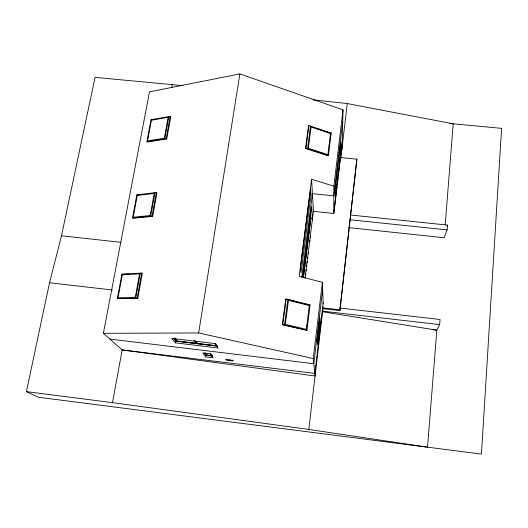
<?xml version="1.0" encoding="UTF-8"?>
<svg xmlns="http://www.w3.org/2000/svg" width="528" height="528" viewBox="0 0 528 528"><rect width="100%" height="100%" fill="white"/><g stroke="black" fill="none" stroke-linecap="round" stroke-linejoin="round"><path stroke-width="0.79" d="M311.599 179.282L313.434 211.339L333.742 213.457L333.887 186.186L343.022 109.877L239.87 73.907L149.49 91.865L103.376 333.313L122.173 349.925L315.11 376.009L313.256 358.558L322.377 282.341L299.191 276.283L311.599 179.282L333.887 186.186M340.527 152.684L340.765 142.019L335.359 187.354L335.267 196.937L340.527 152.684L339.009 152.539M341.999 149.417L343.022 109.877M323.156 302.722L322.582 308.649L339.874 310.629L356.875 159.172L340.375 157.555L339.385 166.927M356.875 159.172L339.874 310.629M445.196 224.822L453.209 123.829L347.285 103.554L312.939 99.812M182.919 85.642L95.073 77.378L61.499 235.785L49.553 282.744L26.4 391.631L112.49 402.64L308.781 429.442L427.535 447.176L436.828 330.172L439.666 324.608L440.068 319.493L339.616 307.989M348.407 227.601L444.167 237.719L447.11 229.911L447.487 225.106L350.684 215.008M322.562 308.194L314.833 373.408L122.173 349.925L112.49 402.64M333.742 213.457L342.17 142.778M322.582 308.649L322.839 306.464M334.026 212.164L337.088 186.311M337.28 184.694L338.138 177.428M338.336 175.811L339.194 168.544M308.781 429.442L323.03 308.279M340.791 158.367L347.285 103.554M322.654 289.568L313.804 363.733L109.916 339.095M342.725 121.328L333.835 195.842L312.418 193.644L301.798 277.332M307.006 326.304L307.204 324.674M329.175 146.15L329.373 144.547M330.264 137.333L330.462 135.729M306.966 330.271L310.075 304.933L286.163 298.98L285.714 299.132L282.355 324.687L306.966 330.271L282.355 324.687M328.449 155.503L331.208 133.036L308.926 125.565L308.491 125.862L305.514 148.493L327.994 155.773L328.449 155.503L305.956 148.216L305.514 148.493M302.597 277.834L311.652 206.296L312.424 218.724L310.9 218.559L310.589 213.899M303.336 277.114L306.174 254.661L305.804 250.675M306.379 253.018L310.537 220.136L310.2 215.233M303.415 277.748L310.9 218.559M305.012 278.289L313.434 211.339M305.62 275.134L305.824 273.511M306.134 271.069L306.339 269.438M306.643 266.996L306.847 265.373M307.157 262.931L307.362 261.301M307.666 258.859L307.87 257.235M308.279 253.975L308.484 252.351M309.817 241.771L310.022 240.141M310.325 237.699L310.53 236.075M312.477 220.612L312.682 218.981M310.946 194.858L301.013 272.844L300.458 268.178L310.583 188.965L310.946 194.858L309.309 194.687M282.803 324.555L286.163 298.98M305.956 148.216L308.926 125.565M284.546 324.971L287.885 299.409M307.58 148.744L310.537 126.106M205.663 356.882L202.844 352.909L210.481 353.833L213.134 357.793L205.663 356.882L205.913 355.285L204.508 353.278M103.376 333.313L198.653 332.957L239.87 73.907M175.388 342.857L171.745 338.375L215.602 343.636L218.262 348.018L175.388 342.857L175.672 341.161L173.402 338.342M137.821 298.195L142.329 273.339L141.702 273.062L121.922 274.105L117.308 298.577L137.821 298.195L117.308 298.577M152.678 216.361L156.948 192.865L156.341 192.529L136.871 194.806L132.502 217.965L133.122 218.275L152.678 216.361L152.071 216.044L132.502 217.965M166.736 138.943L170.775 116.695L170.201 116.312L151.034 119.684L146.896 141.636L147.484 141.992L166.736 138.943L166.155 138.574L146.896 141.636M171.699 87.701L172.286 84.48M135.736 297.983L140.263 273.141M150.652 216.183L154.935 192.694M164.756 138.798L168.815 116.556M137.181 297.937L141.702 273.062M152.071 216.044L156.341 192.529M166.155 138.574L170.201 116.312M446.952 226.552L447.487 225.106M331.208 133.036L330.759 133.32L316.166 128.429M309.619 305.078L310.075 304.933M169.178 116.972L170.775 116.695M139.102 194.938L136.871 194.806M142.342 194.561L143.966 194.377M151.265 193.525L152.889 193.334M124.139 274.296L128.885 274.045M134.422 273.755L138.376 273.55M449.929 123.526L501.6 128.35L481.444 454.093L38.339 397.247L26.4 391.631M350.031 219.734L447.11 229.911M61.499 235.785L120.945 242.326M322.549 307.824L339.907 309.817M322.687 311.157L439.666 324.608M49.553 282.744L112.358 289.991M433.547 329.795L436.828 330.172L322.714 311.771M217.457 346.012L176.458 341.081L174.101 338.138M175.672 341.161L217.708 346.216M205.913 355.285L212.632 356.096M198.653 332.957L313.256 358.558M286.513 299.33L308.821 304.88M121.922 274.105L122.555 274.375M151.034 119.684L151.615 120.061M174.775 337.9L177.243 341.002L195.829 343.233L194.086 340.778M194.858 340.626L196.911 343.543M196 341.002L197.723 343.464L216.394 345.708L214.909 343.273M204.983 352.777L206.686 355.219L212.375 355.912L211.16 354.083M206.078 353.166L207.458 355.159L211.372 355.634L210.038 353.648M229.264 359.872L229.647 360.525M305.943 248.2L306.425 253.519M310.405 213.563L310.774 219.087M322.377 282.341L323.189 303.56M319.816 317.849L317.15 340.256L317.48 344.599L320.087 322.654L319.816 317.849M309.309 305.514L306.372 329.347L285.344 324.364L288.479 300.333L309.309 305.514M330.495 133.492L327.895 154.625L308.312 148.269L311.091 126.991L330.495 133.492M139.557 273.907L135.3 297.251L118.001 297.825L122.338 274.804L139.557 273.907M154.242 193.453L150.209 215.53L133.188 217.213L137.287 195.426L154.242 193.453M168.142 117.308L164.32 138.217L147.563 140.89L151.45 120.239L168.142 117.308M232.835 360.307L225.694 359.443L226.09 360.096L233.204 360.961L232.835 360.307"/></g></svg>
